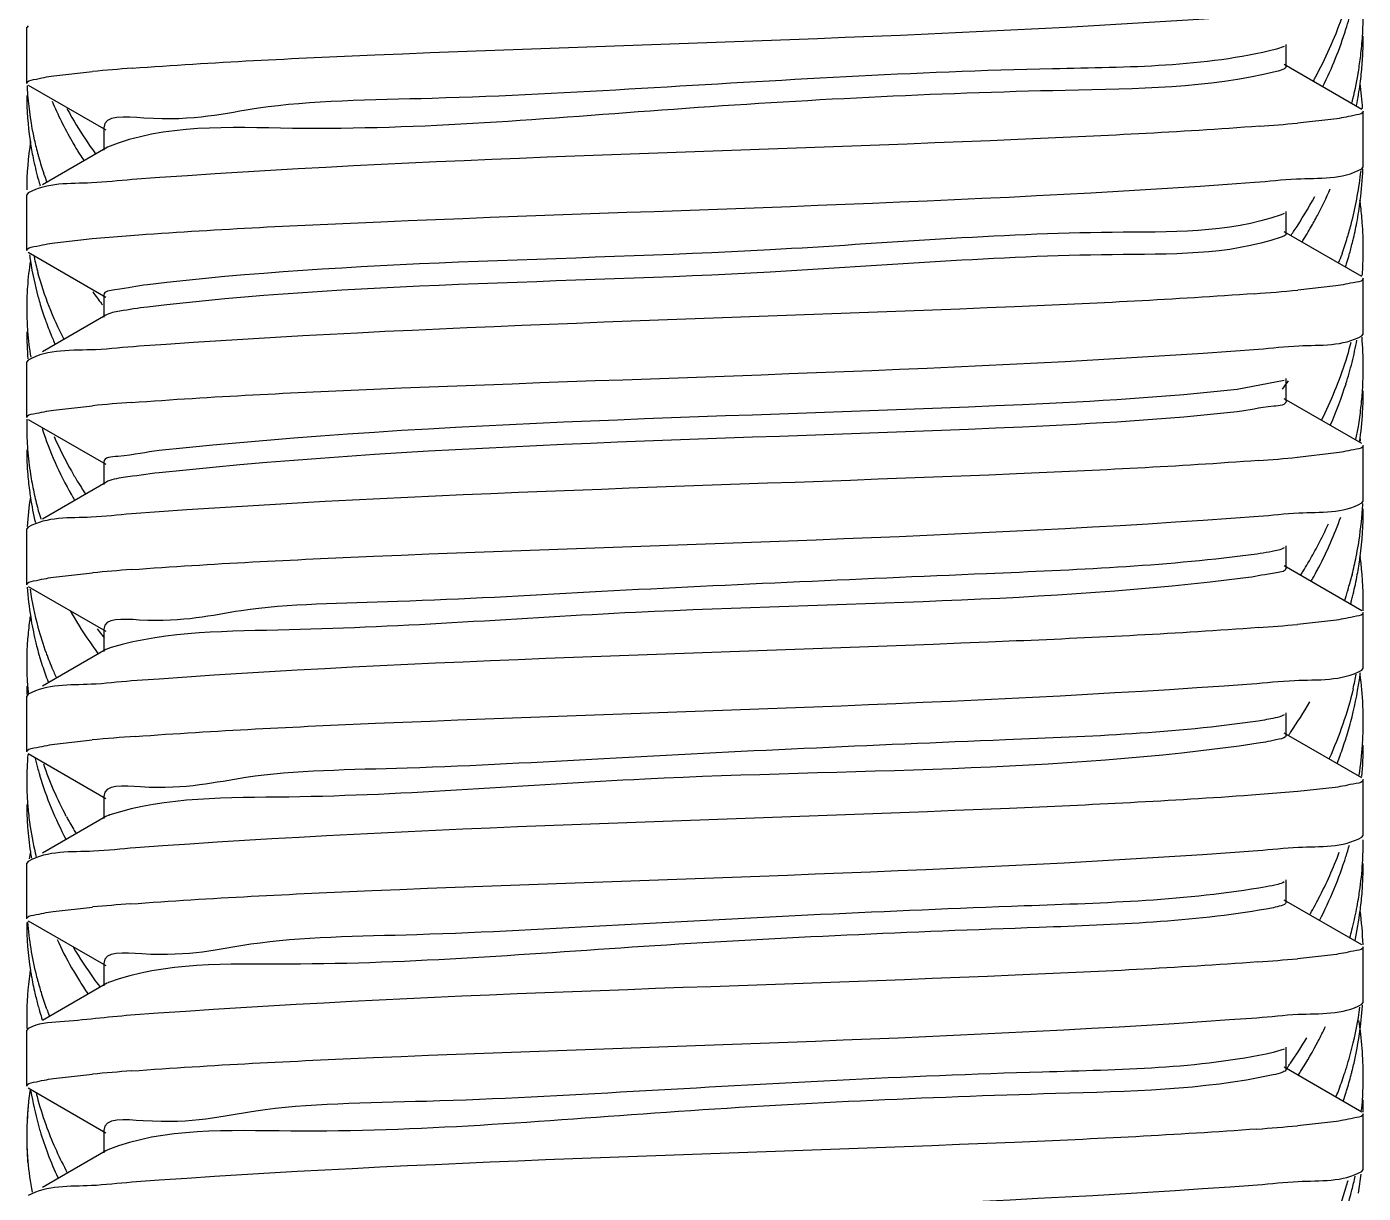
# Model space of a CAD drawing. Extents: x 69728788 to 150676229, y 20327566 to 43663798.
# Drawn here: x 75456125.7 to 75456180.3, y 20754502.1 to 20754549.8 of the extents above; entities that cross this region are included whole.
import ezdxf

# ---------------------------------------------------------------- set-up
doc = ezdxf.new("R2010")
doc.units = 0
doc.header["$LTSCALE"] = 1000
doc.header["$MEASUREMENT"] = 0
doc.layers.get('0').update_dxf_attribs({"linetype": 'CONTINUOUS'})
doc.layers.add('02___PRT_ALL_AXES', color=7, linetype='CONTINUOUS')

msp = doc.modelspace()

# ---------------------------------------------------------------- linework, layer by layer
at = {"color": 7, "linetype": 'Continuous'}
for p, q in [((75456125.734, 20754549.84), (75456125.669, 20754549.765)), ((75456125.669, 20754547.489), (75456125.669, 20754549.765)), ((75456177.081, 20754548.998), (75456176.76, 20754548.886)), ((75456177.154, 20754548.172), (75456177.154, 20754549.082)), ((75456180.244, 20754546.425), (75456177.081, 20754548.256)), ((75456126.771, 20754547.799), (75456128.358, 20754547.975)), ((75456125.734, 20754547.414), (75456128.897, 20754545.583)), ((75456179.227, 20754546.044), (75456177.616, 20754545.864)), ((75456180.309, 20754544.074), (75456180.309, 20754546.351)), ((75456128.824, 20754545.668), (75456128.824, 20754544.757)), ((75456128.897, 20754544.841), (75456126.308, 20754543.343)), ((75456128.968, 20754544.875), (75456128.897, 20754544.841)), ((75456126.382, 20754543.754), (75456126.366, 20754543.801)), ((75456180.244, 20754543.999), (75456180.309, 20754544.074)), ((75456125.734, 20754543.01), (75456125.669, 20754542.936)), ((75456125.669, 20754540.659), (75456125.669, 20754542.936)), ((75456177.081, 20754542.168), (75456176.947, 20754542.11)), ((75456177.154, 20754541.342), (75456177.154, 20754542.253)), ((75456126.821, 20754540.976), (75456128.339, 20754541.143)), ((75456128.339, 20754541.143), (75456130.248, 20754541.297)), ((75456180.244, 20754539.595), (75456177.081, 20754541.426)), ((75456125.734, 20754540.584), (75456128.897, 20754538.753)), ((75456179.444, 20754540.531), (75456179.426, 20754540.482)), ((75456179.592, 20754540.009), (75456179.603, 20754540.045)), ((75456179.702, 20754540.369), (75456179.716, 20754540.419)), ((75456180.309, 20754537.244), (75456180.309, 20754539.521)), ((75456128.824, 20754538.838), (75456128.824, 20754537.927)), ((75456179.183, 20754539.207), (75456177.63, 20754539.035)), ((75456128.897, 20754538.011), (75456126.308, 20754536.513)), ((75456180.244, 20754537.169), (75456180.309, 20754537.244)), ((75456125.734, 20754536.18), (75456125.669, 20754536.106)), ((75456125.669, 20754533.829), (75456125.669, 20754536.106)), ((75456177.081, 20754535.338), (75456175.16, 20754534.978)), ((75456177.154, 20754534.512), (75456177.154, 20754535.423)), ((75456180.244, 20754532.765), (75456177.081, 20754534.596)), ((75456126.763, 20754534.138), (75456128.359, 20754534.315)), ((75456125.734, 20754533.754), (75456128.897, 20754531.923)), ((75456179.217, 20754532.382), (75456177.619, 20754532.204)), ((75456180.309, 20754530.414), (75456180.309, 20754532.691)), ((75456128.824, 20754532.008), (75456128.824, 20754531.097)), ((75456128.897, 20754531.181), (75456126.308, 20754529.683)), ((75456127.495, 20754530.678), (75456127.508, 20754530.654)), ((75456180.244, 20754530.339), (75456180.309, 20754530.414)), ((75456126.157, 20754529.987), (75456126.144, 20754530.034)), ((75456125.734, 20754529.35), (75456125.669, 20754529.276)), ((75456125.669, 20754526.999), (75456125.669, 20754529.276)), ((75456177.154, 20754527.682), (75456177.154, 20754528.593)), ((75456180.174, 20754528.101), (75456180.18, 20754528.145)), ((75456180.184, 20754528.15), (75456180.188, 20754528.116)), ((75456126.761, 20754527.307), (75456128.359, 20754527.485)), ((75456180.244, 20754525.935), (75456177.081, 20754527.766)), ((75456179.857, 20754527.419), (75456179.849, 20754527.389)), ((75456125.734, 20754526.924), (75456128.897, 20754525.093)), ((75456179.682, 20754526.781), (75456179.668, 20754526.731)), ((75456180.309, 20754523.584), (75456180.309, 20754525.861)), ((75456128.824, 20754525.178), (75456128.824, 20754524.267)), ((75456179.215, 20754525.552), (75456177.619, 20754525.374)), ((75456128.897, 20754524.351), (75456126.308, 20754522.853)), ((75456129.124, 20754524.438), (75456128.897, 20754524.351)), ((75456180.244, 20754523.509), (75456180.309, 20754523.584)), ((75456125.734, 20754522.52), (75456125.669, 20754522.446)), ((75456125.669, 20754520.169), (75456125.669, 20754522.446)), ((75456177.154, 20754520.852), (75456177.154, 20754521.763)), ((75456180.244, 20754519.105), (75456177.081, 20754520.936)), ((75456126.798, 20754520.483), (75456128.348, 20754520.654)), ((75456125.734, 20754520.094), (75456128.897, 20754518.263)), ((75456179.16, 20754518.714), (75456177.64, 20754518.546)), ((75456180.309, 20754516.754), (75456180.309, 20754519.031)), ((75456128.824, 20754518.348), (75456128.824, 20754517.437)), ((75456177.64, 20754518.546), (75456175.736, 20754518.393)), ((75456128.897, 20754517.522), (75456126.308, 20754516.023)), ((75456129.021, 20754517.576), (75456128.898, 20754517.522)), ((75456180.244, 20754516.679), (75456180.309, 20754516.754)), ((75456125.734, 20754515.69), (75456125.669, 20754515.616)), ((75456125.669, 20754513.339), (75456125.669, 20754515.616)), ((75456177.154, 20754514.022), (75456177.154, 20754514.933)), ((75456126.751, 20754513.646), (75456128.362, 20754513.826)), ((75456180.244, 20754512.275), (75456177.081, 20754514.107)), ((75456180.182, 20754513.669), (75456180.189, 20754513.723)), ((75456125.734, 20754513.264), (75456128.897, 20754511.433)), ((75456180.309, 20754509.924), (75456180.309, 20754512.201)), ((75456128.824, 20754511.518), (75456128.824, 20754510.607)), ((75456179.208, 20754511.891), (75456177.621, 20754511.714)), ((75456128.897, 20754510.692), (75456126.308, 20754509.193)), ((75456128.977, 20754510.729), (75456128.898, 20754510.692)), ((75456180.244, 20754509.849), (75456180.309, 20754509.924)), ((75456126.194, 20754509.573), (75456126.208, 20754509.526)), ((75456126.487, 20754509.654), (75456126.47, 20754509.7)), ((75456125.734, 20754508.86), (75456125.669, 20754508.786)), ((75456125.669, 20754506.509), (75456125.669, 20754508.786)), ((75456177.081, 20754508.018), (75456176.625, 20754507.875)), ((75456177.154, 20754507.192), (75456177.154, 20754508.103)), ((75456180.244, 20754505.446), (75456177.081, 20754507.277)), ((75456126.762, 20754506.817), (75456128.358, 20754506.995)), ((75456179.84, 20754507.067), (75456179.847, 20754507.097)), ((75456125.734, 20754506.434), (75456128.897, 20754504.603)), ((75456179.611, 20754506.262), (75456179.626, 20754506.312)), ((75456179.216, 20754505.062), (75456177.627, 20754504.885)), ((75456180.309, 20754503.094), (75456180.309, 20754505.371)), ((75456125.669, 20754504.498), (75456125.669, 20754504.429)), ((75456128.824, 20754504.688), (75456128.824, 20754503.777)), ((75456128.897, 20754503.862), (75456126.308, 20754502.363)), ((75456128.98, 20754503.9), (75456128.897, 20754503.862)), ((75456180.244, 20754503.019), (75456180.309, 20754503.094))]:
    msp.add_line(p, q, dxfattribs=at)
for centre, radius, start, end in [((75456163.681, 20754555.729), 16.707, 331.918, 341.0817), ((75456164.737, 20754554.389), 15.587, 342.501, 345.8125), ((75456165.554, 20754550.379), 14.755, 356.2901, 359.9967), ((75456163.91, 20754554.668), 16.459, 333.6296, 342.4403), ((75456165.415, 20754550.388), 14.894, 353.1592, 356.2897), ((75456165.565, 20754549.413), 14.744, 356.85, 359.9977), ((75456165.279, 20754550.404), 15.031, 350.6133, 353.1593), ((75456165.448, 20754549.419), 14.862, 354.0106, 356.8495), ((75456136.597, 20754457.224), 91.124, 94.1637, 95.18759), ((75456162.834, 20754556.161), 17.658, 330.924, 331.3989), ((75456162.942, 20754556.102), 17.535, 331.3988, 331.979), ((75456165.062, 20754550.442), 15.252, 345.814, 350.3352), ((75456165.207, 20754550.416), 15.104, 350.3429, 350.615), ((75456165.35, 20754549.429), 14.959, 352.4925, 354.0117), ((75456138.298, 20754547.966), 12.629, 182.5422, 184.337), ((75456165.219, 20754549.447), 15.092, 349.0663, 352.4892), ((75456165.402, 20754545.537), 14.908, 3.5343, 7.5279), ((75456138.349, 20754547.002), 12.679, 180.0224, 188.3054), ((75456138.536, 20754547.99), 12.868, 184.3637, 192.581), ((75456140.346, 20754552.49), 14.792, 202.7821, 209.8245), ((75456140.753, 20754553.676), 15.254, 208.22, 209.8017), ((75456141.395, 20754554.054), 15.999, 209.8319, 214.8393), ((75456169.48, 20754635.459), 89.964, 274.19855, 275.18882), ((75456138.368, 20754543.128), 12.699, 170.9624, 179.9731), ((75456138.511, 20754547.023), 12.843, 188.2938, 188.5815), ((75456138.599, 20754547.037), 12.932, 188.5849, 191.5766), ((75456138.83, 20754548.053), 13.169, 192.5677, 195.3634), ((75456141, 20754552.852), 15.539, 209.7823, 211.0183), ((75456141.161, 20754552.948), 15.727, 211.0166, 211.4116), ((75456142.032, 20754554.487), 16.769, 214.811, 216.0438), ((75456138.798, 20754547.079), 13.136, 191.5799, 195.3096), ((75456138.949, 20754548.085), 13.291, 195.3605, 195.9051), ((75456139.138, 20754548.14), 13.489, 195.9111, 198.7666), ((75456141.271, 20754553.015), 15.856, 211.412, 212.1111), ((75456141.448, 20754553.126), 16.064, 212.1118, 213.1491), ((75456139.399, 20754548.228), 13.764, 198.9681, 200.172), ((75456165.14, 20754545.595), 15.171, 345.7535, 353.6263), ((75456165.431, 20754544.59), 14.878, 352.7083, 357.6965), ((75456138.974, 20754547.126), 13.317, 195.3052, 196.412), ((75456139.047, 20754547.147), 13.394, 196.4112, 196.6679), ((75456162.317, 20754551.625), 18.253, 326.2185, 331.3066), ((75456163.336, 20754550.102), 17.092, 332.0452, 336.0985), ((75456165.23, 20754544.616), 15.081, 349.2319, 352.7092), ((75456165.324, 20754540.699), 14.986, 7.0198, 7.7392), ((75456165.402, 20754540.708), 14.907, 4.1838, 7.0214), ((75456162.597, 20754550.499), 17.93, 329.8551, 330.2031), ((75456162.824, 20754550.371), 17.669, 330.1995, 332.0548), ((75456164.799, 20754545.679), 15.523, 343.552, 345.7652), ((75456165.053, 20754544.65), 15.261, 346.4505, 349.2323), ((75456165.538, 20754540.718), 14.771, 0.0042, 4.1844), ((75456161.714, 20754552.018), 18.973, 325.5569, 326.2458), ((75456162.256, 20754550.703), 18.327, 328.121, 328.7115), ((75456162.44, 20754550.591), 18.112, 328.7105, 329.8538), ((75456164.468, 20754545.778), 15.868, 340.6905, 343.1707), ((75456164.649, 20754545.722), 15.679, 343.175, 343.555), ((75456164.949, 20754544.674), 15.367, 345.8102, 346.4528), ((75456138.501, 20754542.192), 12.833, 187.6574, 188.8159), ((75456164.208, 20754545.869), 16.144, 339.3576, 340.5071), ((75456164.824, 20754544.706), 15.497, 343.9402, 345.8081), ((75456165.554, 20754540.72), 14.755, 356.2903, 359.9967), ((75456138.423, 20754538.29), 12.755, 171.1979, 176.0053), ((75456138.725, 20754542.231), 13.06, 188.8345, 195.3262), ((75456138.822, 20754543.221), 13.16, 192.3793, 195.3078), ((75456164.62, 20754544.765), 15.709, 342.5153, 343.7516), ((75456165.476, 20754540.724), 14.833, 355.7809, 356.2926), ((75456138.264, 20754538.303), 12.595, 176.0111, 179.3399), ((75456142.254, 20754548.852), 17.043, 215.4684, 217.464), ((75456169.201, 20754631.892), 93.238, 274.09964, 275.18682), ((75456138.202, 20754538.304), 12.533, 179.3425, 179.9999), ((75456138.243, 20754538.305), 12.573, 180.0025, 183.2842), ((75456138.974, 20754542.296), 13.318, 195.3132, 196.4121), ((75456139.206, 20754542.366), 13.56, 196.4183, 199.4276), ((75456142.49, 20754549.03), 17.339, 217.4589, 217.6726), ((75456139.407, 20754542.436), 13.773, 199.4213, 199.8596), ((75456139.631, 20754542.518), 14.011, 199.8673, 202.8689), ((75456138.276, 20754537.34), 12.607, 180.0068, 185.07), ((75456138.311, 20754538.308), 12.642, 183.2826, 184.337), ((75456138.439, 20754538.32), 12.77, 184.3446, 189.1368), ((75456139.896, 20754542.629), 14.299, 202.8625, 203.848), ((75456164.708, 20754540.875), 15.617, 342.5115, 345.2843), ((75456165.036, 20754539.823), 15.278, 345.8406, 349.3474), ((75456165.531, 20754535.888), 14.778, 0.006, 4.7875), ((75456163.877, 20754541.157), 16.495, 333.2245, 342.4417), ((75456164.738, 20754539.9), 15.586, 342.5045, 345.8369), ((75456165.554, 20754535.89), 14.755, 356.331, 359.9968), ((75456161.375, 20754546.458), 19.385, 323.7494, 324.9916), ((75456164.106, 20754540.107), 16.251, 336.1509, 342.4785), ((75456165.425, 20754535.899), 14.885, 353.494, 356.3311), ((75456165.573, 20754534.924), 14.736, 357.1905, 359.9982), ((75456136.564, 20754443.944), 90.743, 94.17446, 95.18832), ((75456165.287, 20754535.914), 15.023, 350.593, 353.4932), ((75456165.415, 20754534.933), 14.894, 352.4629, 357.1852), ((75456138.211, 20754533.475), 12.541, 178.7045, 179.9997), ((75456138.262, 20754533.476), 12.592, 180.0047, 184.3399), ((75456165.158, 20754535.936), 15.154, 348.5753, 350.5939), ((75456140.387, 20754538.989), 14.838, 203.5537, 209.6616), ((75456165.3, 20754534.947), 15.01, 352.0389, 352.4674), ((75456165.326, 20754531.04), 14.984, 7.0024, 7.4988), ((75456138.267, 20754532.51), 12.598, 180.0054, 184.5981), ((75456138.433, 20754533.49), 12.764, 184.3438, 188.9101), ((75456169.425, 20754622.44), 90.607, 274.17843, 275.18846), ((75456138.413, 20754532.522), 12.744, 184.598, 187.9095), ((75456138.626, 20754533.52), 12.959, 188.9091, 192.1813), ((75456141.025, 20754539.344), 15.568, 209.6317, 211.3982), ((75456141.239, 20754539.473), 15.818, 211.3946, 211.7886), ((75456138.508, 20754532.534), 12.84, 187.907, 188.8373), ((75456138.817, 20754533.561), 13.155, 192.1822, 195.3191), ((75456140.957, 20754538.338), 15.489, 209.7406, 210.6007), ((75456141.352, 20754539.543), 15.951, 211.789, 212.5171), ((75456141.534, 20754539.659), 16.166, 212.5179, 213.5635), ((75456138.411, 20754528.633), 12.742, 171.2178, 176.6726), ((75456138.663, 20754532.56), 12.997, 188.8458, 193.4377), ((75456138.929, 20754533.591), 13.271, 195.3154, 195.5453), ((75456165.347, 20754531.076), 14.962, 350.6006, 356.2819), ((75456165.46, 20754530.098), 14.849, 352.4409, 359.9831), ((75456165.504, 20754531.063), 14.805, 356.2922, 357.1268), ((75456139.039, 20754533.622), 13.385, 195.7565, 197.1709), ((75456163.652, 20754535.461), 16.74, 332.3394, 340.0998), ((75456163.309, 20754536.594), 17.122, 332.2769, 335.4682), ((75456162.807, 20754536.857), 17.689, 329.8603, 332.2788), ((75456165.161, 20754531.105), 15.151, 348.7187, 350.6064), ((75456162.523, 20754537.02), 18.016, 329.5191, 329.8665), ((75456165.021, 20754531.134), 15.294, 345.9411, 348.717), ((75456165.237, 20754530.126), 15.074, 349.6322, 352.2783), ((75456165.468, 20754526.226), 14.841, 0.0161, 7.3158), ((75456136.554, 20754437.236), 90.621, 94.17794, 95.18856), ((75456162.173, 20754537.231), 18.425, 327.7549, 328.321), ((75456162.36, 20754537.116), 18.205, 328.3197, 329.5176), ((75456162.88, 20754535.852), 17.605, 330.807, 332.0587), ((75456163.04, 20754535.766), 17.424, 332.0603, 332.3843), ((75456164.797, 20754531.19), 15.524, 343.499, 345.8264), ((75456165.078, 20754530.156), 15.235, 346.5396, 349.6307), ((75456138.422, 20754527.692), 12.753, 183.5503, 189.1317), ((75456138.712, 20754528.706), 13.047, 188.3534, 195.3183), ((75456162.707, 20754535.948), 17.803, 330.3681, 330.8085), ((75456164.508, 20754531.277), 15.826, 341.9437, 342.508), ((75456164.593, 20754531.251), 15.738, 342.5078, 343.3115), ((75456164.868, 20754530.207), 15.452, 345.0245, 345.7548), ((75456164.949, 20754530.186), 15.368, 345.7548, 346.542), ((75456140.835, 20754533.439), 15.349, 209.3413, 209.7144), ((75456141.449, 20754533.803), 16.062, 209.7563, 215.4073), ((75456165.597, 20754526.23), 14.712, 358.8364, 359.9998), ((75456138.404, 20754523.804), 12.735, 172.2965, 175.6088), ((75456138.494, 20754523.792), 12.826, 171.5193, 172.2991), ((75456138.657, 20754527.73), 12.991, 189.132, 193.361), ((75456139.179, 20754528.834), 13.531, 195.3197, 199.9656), ((75456142.362, 20754535.41), 17.178, 216.4872, 217.4412), ((75456169.415, 20754615.731), 90.729, 274.17495, 275.18825), ((75456138.263, 20754523.815), 12.593, 175.609, 184.3461), ((75456138.805, 20754527.764), 13.143, 193.3556, 194.3535), ((75456142.527, 20754535.536), 17.386, 217.4405, 218.0174), ((75456138.916, 20754527.792), 13.258, 194.3547, 195.9458), ((75456139.02, 20754527.822), 13.366, 195.9443, 196.3887), ((75456139.473, 20754528.937), 13.843, 199.9508, 200.3878), ((75456139.7, 20754529.023), 14.085, 200.3955, 203.3857), ((75456142.157, 20754534.293), 16.923, 215.3709, 216.6481), ((75456139.22, 20754527.882), 13.574, 196.3959, 199.5054), ((75456139.484, 20754527.975), 13.854, 199.5002, 200.9188), ((75456139.966, 20754529.137), 14.375, 203.3792, 204.3263), ((75456165.115, 20754525.317), 15.197, 345.8173, 352.4596), ((75456165.056, 20754526.297), 15.258, 346.5408, 348.8333), ((75456165.32, 20754525.285), 14.99, 352.4765, 352.7927), ((75456165.419, 20754521.392), 14.89, 2.6276, 7.5124), ((75456138.214, 20754522.85), 12.545, 180.0004, 181.5191), ((75456138.357, 20754523.823), 12.688, 184.3436, 185.6683), ((75456162.086, 20754531.485), 18.525, 325.3961, 329.9417), ((75456165.576, 20754521.4), 14.733, 0.0015, 2.6217), ((75456164.761, 20754525.405), 15.562, 342.8923, 345.823), ((75456165.615, 20754521.401), 14.694, 359.5119, 360), ((75456136.78, 20754427.755), 93.281, 94.09884, 95.18633), ((75456161.577, 20754531.827), 19.138, 325.0051, 325.4179), ((75456164.568, 20754525.463), 15.763, 342.5188, 342.8975), ((75456165.554, 20754521.402), 14.755, 356.6636, 359.5101), ((75456164.372, 20754525.526), 15.97, 339.8486, 342.5137), ((75456165.373, 20754521.415), 14.936, 351.5398, 356.2854), ((75456165.526, 20754520.437), 14.783, 355.0306, 359.9935), ((75456165.495, 20754521.405), 14.815, 356.2923, 356.6651), ((75456138.272, 20754518.985), 12.603, 175.1409, 179.9938), ((75456138.852, 20754522.945), 13.192, 193.3748, 195.33), ((75456164.12, 20754525.617), 16.238, 338.7138, 339.8526), ((75456138.974, 20754522.978), 13.318, 195.3291, 196.4048), ((75456138.262, 20754518.987), 12.593, 180.0047, 184.3396), ((75456138.205, 20754518.02), 12.535, 180.0001, 180.881), ((75456138.271, 20754518.022), 12.602, 180.8836, 184.2119), ((75456138.348, 20754518.993), 12.678, 184.3366, 185.2124), ((75456138.44, 20754519.002), 12.771, 185.2158, 188.5229), ((75456140.645, 20754524.641), 15.131, 208.0265, 208.741), ((75456129.522, 20754516.159), 1.503, 107.884, 109.4707), ((75456138.428, 20754518.034), 12.759, 184.217, 188.823), ((75456138.673, 20754519.039), 13.007, 188.5329, 194.0042), ((75456140.748, 20754524.698), 15.25, 208.7406, 209.1462), ((75456140.901, 20754524.783), 15.424, 209.1477, 210.3615), ((75456141.077, 20754524.886), 15.629, 210.3602, 210.9978), ((75456165.554, 20754516.572), 14.755, 356.2903, 359.9967), ((75456138.494, 20754514.133), 12.826, 171.2047, 172.584), ((75456138.56, 20754518.054), 12.893, 188.8182, 189.9914), ((75456163.61, 20754521.959), 16.787, 332.3884, 339.4399), ((75456164.651, 20754520.608), 15.677, 342.5093, 344.26), ((75456165.382, 20754516.584), 14.928, 351.846, 356.2867), ((75456165.538, 20754515.607), 14.771, 355.5353, 359.9949), ((75456165.248, 20754516.602), 15.063, 350.64, 351.8499), ((75456165.389, 20754515.618), 14.921, 352.7034, 355.5364), ((75456136.5, 20754424.213), 89.982, 94.19792, 95.1889), ((75456162.805, 20754522.371), 17.692, 330.4311, 331.7071), ((75456162.971, 20754522.281), 17.503, 331.7088, 332.062), ((75456163.043, 20754522.242), 17.421, 332.062, 332.426), ((75456165.025, 20754516.644), 15.29, 345.7759, 349.0386), ((75456165.171, 20754516.615), 15.14, 349.0418, 350.6397), ((75456138.363, 20754513.196), 12.694, 180.0264, 188.8643), ((75456138.583, 20754514.19), 12.915, 184.2851, 194.0842), ((75456162.629, 20754522.47), 17.894, 329.9936, 330.4326), ((75456165.182, 20754515.647), 15.13, 347.8405, 352.4889), ((75456165.429, 20754511.734), 14.881, 2.0893, 7.5333), ((75456164.859, 20754516.686), 15.461, 344.5636, 345.7783), ((75456140.478, 20754518.753), 14.941, 204.7267, 209.7232), ((75456141.529, 20754520.332), 16.158, 210.2478, 215.7327), ((75456169.381, 20754602.474), 91.133, 274.16321, 275.1878), ((75456138.343, 20754509.322), 12.674, 171.899, 179.9789), ((75456138.51, 20754509.301), 12.842, 171.2384, 171.91), ((75456138.556, 20754513.224), 12.889, 188.8514, 189.8154), ((75456138.676, 20754513.245), 13.011, 189.8195, 193.0811), ((75456138.876, 20754514.258), 13.216, 194.0613, 195.3449), ((75456141.092, 20754519.099), 15.645, 209.7066, 211.9946), ((75456138.995, 20754514.291), 13.339, 195.3456, 196.7779), ((75456139.097, 20754514.322), 13.446, 196.7766, 197.2207), ((75456141.358, 20754519.263), 15.958, 211.9884, 212.3803), ((75456141.47, 20754519.334), 16.091, 212.3807, 213.0893), ((75456141.656, 20754519.456), 16.313, 213.0902, 214.186), ((75456142.235, 20754520.827), 17.02, 215.6984, 217.0496), ((75456129.382, 20754509.718), 1.089, 109.9647, 111.8272), ((75456138.842, 20754513.283), 13.18, 193.0795, 195.2978), ((75456139.29, 20754514.383), 13.649, 197.2269, 200.0665), ((75456138.222, 20754509.327), 12.553, 180.0008, 182.1364), ((75456138.97, 20754513.318), 13.313, 195.2965, 196.3391), ((75456139.124, 20754513.364), 13.474, 196.5491, 197.9208), ((75456139.558, 20754514.48), 13.933, 200.2667, 201.4014), ((75456165.108, 20754511.796), 15.204, 345.7815, 352.2026), ((75456165.437, 20754510.784), 14.872, 354.072, 356.2602), ((75456163.231, 20754516.349), 17.209, 332.271, 334.4976), ((75456165.221, 20754510.81), 15.089, 347.9337, 354.0596), ((75456165.43, 20754506.907), 14.879, 0.0202, 8.8324), ((75456162.009, 20754518.013), 18.617, 325.3836, 329.2021), ((75456162.589, 20754516.693), 17.938, 327.8296, 332.2526), ((75456164.731, 20754511.891), 15.594, 342.4135, 345.7846), ((75456161.48, 20754518.373), 19.257, 324.6606, 324.9958), ((75456161.56, 20754518.317), 19.158, 324.9958, 325.3995), ((75456162.064, 20754517.015), 18.553, 327.2031, 327.8501), ((75456164.509, 20754511.959), 15.826, 342.0425, 342.4205), ((75456164.994, 20754510.856), 15.321, 345.7984, 347.9411), ((75456136.57, 20754416.56), 90.808, 94.17199, 95.18887), ((75456164.309, 20754512.025), 16.036, 339.3819, 342.0373), ((75456164.726, 20754510.926), 15.598, 342.7915, 345.2968), ((75456164.894, 20754510.881), 15.424, 345.301, 345.6836), ((75456165.554, 20754506.913), 14.755, 356.2903, 359.9967), ((75456138.385, 20754504.488), 12.716, 171.645, 177.548), ((75456138.743, 20754508.429), 13.079, 189.3664, 195.4468), ((75456138.873, 20754509.428), 13.213, 194.0321, 195.2964), ((75456164.057, 20754512.119), 16.305, 338.2927, 339.3859), ((75456164.473, 20754511.004), 15.863, 341.2963, 342.6049), ((75456139.205, 20754509.524), 13.559, 195.3162, 200.3977), ((75456165.45, 20754506.919), 14.86, 354.5363, 356.2919), ((75456165.59, 20754505.947), 14.719, 358.0449, 359.9993), ((75456138.227, 20754504.497), 12.558, 177.5582, 179.9989), ((75456138.978, 20754508.491), 13.322, 195.4349, 196.4008), ((75456138.197, 20754504.498), 12.528, 180, 180.3073), ((75456138.217, 20754504.498), 12.548, 180.3075, 181.5095), ((75456139.044, 20754508.51), 13.391, 196.4002, 196.6639), ((75456139.303, 20754508.591), 13.662, 196.6775, 200.7885), ((75456140.073, 20754509.859), 14.489, 200.4425, 208.4082), ((75456169.344, 20754596.065), 91.555, 274.14649, 275.19053), ((75456138.245, 20754504.498), 12.576, 181.5093, 182.216), ((75456138.292, 20754504.5), 12.623, 182.2169, 184.3367), ((75456138.34, 20754504.504), 12.671, 184.3357, 184.836), ((75456138.487, 20754504.519), 12.818, 184.848, 190.5683), ((75456139.844, 20754508.798), 14.241, 200.7928, 205.0496), ((75456164.993, 20754506.027), 15.323, 345.7804, 347.931), ((75456164.609, 20754507.098), 15.721, 342.5115, 343.5724)]:
    msp.add_arc(centre, radius, start, end, dxfattribs=at)
for points, knots in [([(75456129.981, 20754548.108), (75456133.284, 20754548.352), (75456148.647, 20754549.101), (75456164.033, 20754549.395), (75456176.067, 20754550.29)], [0, 0, 0, 0, 0.215362, 1, 1, 1, 1]), ([(75456176.76, 20754548.886), (75456173.79, 20754548.143), (75456165.029, 20754548.157), (75456153.474, 20754547.416), (75456142.881, 20754546.83), (75456135.551, 20754546.771), (75456132.154, 20754545.812), (75456128.823, 20754546.229), (75456128.824, 20754545.668)], [0, 0, 0, 0, 0.191074, 0.540946, 0.719128, 0.867105, 0.964953, 1, 1, 1, 1]), ([(75456177.154, 20754548.172), (75456177.154, 20754548.125), (75456176.989, 20754548.032), (75456176.861, 20754548), (75456176.76, 20754547.975)], [0, 0, 0, 0, 0.309222, 1, 1, 1, 1]), ([(75456125.669, 20754547.489), (75456125.669, 20754547.595), (75456126.209, 20754547.686), (75456126.494, 20754547.759), (75456126.771, 20754547.799)], [0, 0, 0, 0, 0.274588, 1, 1, 1, 1]), ([(75456176.76, 20754547.975), (75456173.958, 20754547.274), (75456165.635, 20754547.238), (75456152.222, 20754546.536), (75456139.351, 20754545.354), (75456131.312, 20754545.843), (75456128.968, 20754544.875)], [0, 0, 0, 0, 0.18093, 0.515468, 0.841176, 1, 1, 1, 1]), ([(75456180.309, 20754546.351), (75456180.309, 20754546.246), (75456179.78, 20754546.154), (75456179.499, 20754546.082), (75456179.227, 20754546.044)], [0, 0, 0, 0, 0.274936, 1, 1, 1, 1]), ([(75456176.067, 20754545.737), (75456172.778, 20754545.492), (75456157.415, 20754544.742), (75456142.03, 20754544.444), (75456129.981, 20754543.555)], [0, 0, 0, 0, 0.214422, 1, 1, 1, 1]), ([(75456175.867, 20754543.445), (75456176.438, 20754543.487), (75456177.874, 20754543.67), (75456179.464, 20754543.551), (75456180.244, 20754543.999)], [0, 0, 0, 0, 0.388723, 1, 1, 1, 1]), ([(75456129.981, 20754543.555), (75456129.428, 20754543.514), (75456128.034, 20754543.335), (75456126.491, 20754543.446), (75456125.734, 20754543.01)], [0, 0, 0, 0, 0.388347, 1, 1, 1, 1]), ([(75456130.248, 20754541.297), (75456133.543, 20754541.534), (75456148.75, 20754542.273), (75456163.979, 20754542.58), (75456175.867, 20754543.445)], [0, 0, 0, 0, 0.217045, 1, 1, 1, 1]), ([(75456176.947, 20754542.11), (75456174.761, 20754541.357), (75456167.604, 20754541.551), (75456152.308, 20754540.194), (75456139.043, 20754540.266), (75456130.603, 20754539.257)], [0, 0, 0, 0, 0.149369, 0.450885, 1, 1, 1, 1]), ([(75456176.947, 20754541.2), (75456174.761, 20754540.446), (75456167.604, 20754540.64), (75456152.308, 20754539.283), (75456139.043, 20754539.355), (75456130.603, 20754538.347)], [0, 0, 0, 0, 0.149369, 0.450885, 1, 1, 1, 1]), ([(75456177.154, 20754541.342), (75456177.154, 20754541.313), (75456177.078, 20754541.244), (75456177.001, 20754541.218), (75456176.947, 20754541.2)], [0, 0, 0, 0, 0.340044, 1, 1, 1, 1]), ([(75456125.669, 20754540.659), (75456125.669, 20754540.769), (75456126.236, 20754540.859), (75456126.532, 20754540.936), (75456126.821, 20754540.976)], [0, 0, 0, 0, 0.273745, 1, 1, 1, 1]), ([(75456180.309, 20754539.521), (75456180.309, 20754539.413), (75456179.756, 20754539.322), (75456179.466, 20754539.247), (75456179.183, 20754539.207)], [0, 0, 0, 0, 0.274165, 1, 1, 1, 1]), ([(75456130.603, 20754539.257), (75456130.157, 20754539.204), (75456129.722, 20754539.079), (75456128.823, 20754539.003), (75456128.824, 20754538.838)], [0, 0, 0, 0, 0.730734, 1, 1, 1, 1]), ([(75456175.867, 20754538.892), (75456172.599, 20754538.654), (75456157.392, 20754537.913), (75456142.164, 20754537.599), (75456130.248, 20754536.744)], [0, 0, 0, 0, 0.215231, 1, 1, 1, 1]), ([(75456130.603, 20754538.347), (75456130.224, 20754538.301), (75456129.658, 20754538.212), (75456129.07, 20754538.111), (75456128.897, 20754538.011)], [0, 0, 0, 0, 0.656373, 1, 1, 1, 1]), ([(75456130.248, 20754536.744), (75456129.659, 20754536.702), (75456128.178, 20754536.513), (75456126.538, 20754536.642), (75456125.734, 20754536.18)], [0, 0, 0, 0, 0.389119, 1, 1, 1, 1]), ([(75456176.027, 20754536.627), (75456176.576, 20754536.668), (75456177.961, 20754536.845), (75456179.492, 20754536.736), (75456180.244, 20754537.169)], [0, 0, 0, 0, 0.388269, 1, 1, 1, 1]), ([(75456129.959, 20754534.446), (75456133.255, 20754534.69), (75456148.612, 20754535.44), (75456163.992, 20754535.736), (75456176.027, 20754536.627)], [0, 0, 0, 0, 0.21501, 1, 1, 1, 1]), ([(75456175.16, 20754534.978), (75456172.246, 20754534.648), (75456157.543, 20754533.84), (75456142.801, 20754533.73), (75456131.084, 20754532.481)], [0, 0, 0, 0, 0.199293, 1, 1, 1, 1]), ([(75456177.154, 20754534.512), (75456177.155, 20754534.328), (75456176.14, 20754534.267), (75456175.659, 20754534.124), (75456175.16, 20754534.067)], [0, 0, 0, 0, 0.267787, 1, 1, 1, 1]), ([(75456125.669, 20754533.829), (75456125.669, 20754533.934), (75456126.205, 20754534.026), (75456126.488, 20754534.098), (75456126.763, 20754534.138)], [0, 0, 0, 0, 0.274727, 1, 1, 1, 1]), ([(75456175.16, 20754534.067), (75456172.246, 20754533.738), (75456157.543, 20754532.929), (75456142.801, 20754532.819), (75456131.084, 20754531.571)], [0, 0, 0, 0, 0.199293, 1, 1, 1, 1]), ([(75456131.084, 20754532.481), (75456130.519, 20754532.421), (75456129.981, 20754532.255), (75456128.823, 20754532.214), (75456128.825, 20754532.008)], [0, 0, 0, 0, 0.733604, 1, 1, 1, 1]), ([(75456180.309, 20754532.691), (75456180.309, 20754532.586), (75456179.774, 20754532.494), (75456179.492, 20754532.421), (75456179.217, 20754532.382)], [0, 0, 0, 0, 0.274768, 1, 1, 1, 1]), ([(75456176.027, 20754532.074), (75456172.732, 20754531.83), (75456157.375, 20754531.08), (75456141.996, 20754530.783), (75456129.959, 20754529.893)], [0, 0, 0, 0, 0.214906, 1, 1, 1, 1]), ([(75456131.084, 20754531.571), (75456130.594, 20754531.519), (75456129.872, 20754531.409), (75456129.112, 20754531.306), (75456128.897, 20754531.181)], [0, 0, 0, 0, 0.664746, 1, 1, 1, 1]), ([(75456176.02, 20754529.797), (75456176.57, 20754529.837), (75456177.957, 20754530.015), (75456179.491, 20754529.906), (75456180.244, 20754530.339)], [0, 0, 0, 0, 0.388286, 1, 1, 1, 1]), ([(75456129.959, 20754529.893), (75456129.409, 20754529.852), (75456128.022, 20754529.674), (75456126.488, 20754529.784), (75456125.734, 20754529.35)], [0, 0, 0, 0, 0.388296, 1, 1, 1, 1]), ([(75456129.952, 20754527.616), (75456133.247, 20754527.86), (75456148.604, 20754528.609), (75456163.984, 20754528.906), (75456176.02, 20754529.797)], [0, 0, 0, 0, 0.214919, 1, 1, 1, 1]), ([(75456177.081, 20754528.508), (75456176.93, 20754528.421), (75456176.424, 20754528.324), (75456175.935, 20754528.243), (75456175.611, 20754528.202)], [0, 0, 0, 0, 0.348909, 1, 1, 1, 1]), ([(75456175.611, 20754528.202), (75456172.065, 20754527.748), (75456163.083, 20754527.371), (75456151.382, 20754526.865), (75456141.446, 20754526.274), (75456134.821, 20754526.198), (75456131.772, 20754525.353), (75456128.824, 20754525.676), (75456128.825, 20754525.178)], [0, 0, 0, 0, 0.22864, 0.575147, 0.742546, 0.878947, 0.968129, 1, 1, 1, 1]), ([(75456177.154, 20754527.682), (75456177.155, 20754527.537), (75456176.384, 20754527.447), (75456175.998, 20754527.341), (75456175.611, 20754527.291)], [0, 0, 0, 0, 0.271377, 1, 1, 1, 1]), ([(75456125.669, 20754526.999), (75456125.669, 20754527.104), (75456126.204, 20754527.196), (75456126.487, 20754527.268), (75456126.761, 20754527.307)], [0, 0, 0, 0, 0.274772, 1, 1, 1, 1]), ([(75456175.611, 20754527.291), (75456167.314, 20754526.23), (75456154.139, 20754526.296), (75456138.745, 20754525.069), (75456131.465, 20754525.109), (75456129.124, 20754524.438)], [0, 0, 0, 0, 0.538715, 0.843146, 1, 1, 1, 1]), ([(75456180.309, 20754525.861), (75456180.309, 20754525.755), (75456179.773, 20754525.664), (75456179.49, 20754525.591), (75456179.215, 20754525.552)], [0, 0, 0, 0, 0.274725, 1, 1, 1, 1]), ([(75456176.02, 20754525.243), (75456172.724, 20754524.999), (75456157.367, 20754524.25), (75456141.987, 20754523.953), (75456129.952, 20754523.063)], [0, 0, 0, 0, 0.214998, 1, 1, 1, 1]), ([(75456129.952, 20754523.063), (75456129.403, 20754523.022), (75456128.018, 20754522.844), (75456126.486, 20754522.953), (75456125.734, 20754522.52)], [0, 0, 0, 0, 0.388278, 1, 1, 1, 1]), ([(75456175.736, 20754522.946), (75456176.324, 20754522.988), (75456177.803, 20754523.176), (75456179.441, 20754523.048), (75456180.244, 20754523.509)], [0, 0, 0, 0, 0.389099, 1, 1, 1, 1]), ([(75456130.113, 20754520.798), (75456133.382, 20754521.036), (75456148.59, 20754521.776), (75456163.82, 20754522.09), (75456175.736, 20754522.946)], [0, 0, 0, 0, 0.21527, 1, 1, 1, 1]), ([(75456176.007, 20754521.426), (75456172.595, 20754520.922), (75456163.667, 20754520.595), (75456151.97, 20754520.058), (75456141.843, 20754519.462), (75456135.024, 20754519.391), (75456131.873, 20754518.515), (75456128.827, 20754518.863), (75456128.825, 20754518.348)], [0, 0, 0, 0, 0.21868, 0.566159, 0.736409, 0.87585, 0.967299, 1, 1, 1, 1]), ([(75456177.081, 20754521.678), (75456176.966, 20754521.612), (75456176.6, 20754521.525), (75456176.24, 20754521.461), (75456176.007, 20754521.426)], [0, 0, 0, 0, 0.360735, 1, 1, 1, 1]), ([(75456177.154, 20754520.852), (75456177.154, 20754520.74), (75456176.596, 20754520.634), (75456176.295, 20754520.558), (75456176.007, 20754520.516)], [0, 0, 0, 0, 0.276753, 1, 1, 1, 1]), ([(75456125.669, 20754520.169), (75456125.669, 20754520.277), (75456126.224, 20754520.368), (75456126.515, 20754520.443), (75456126.798, 20754520.483)], [0, 0, 0, 0, 0.274126, 1, 1, 1, 1]), ([(75456176.007, 20754520.516), (75456167.728, 20754519.293), (75456154.375, 20754519.554), (75456138.87, 20754518.173), (75456131.393, 20754518.343), (75456129.06, 20754517.589)], [0, 0, 0, 0, 0.533676, 0.843647, 1, 1, 1, 1]), ([(75456180.309, 20754519.031), (75456180.309, 20754518.921), (75456179.744, 20754518.831), (75456179.449, 20754518.754), (75456179.16, 20754518.714)], [0, 0, 0, 0, 0.273798, 1, 1, 1, 1]), ([(75456175.736, 20754518.393), (75456172.441, 20754518.156), (75456157.233, 20754517.417), (75456142.003, 20754517.11), (75456130.113, 20754516.244)], [0, 0, 0, 0, 0.216987, 1, 1, 1, 1]), ([(75456175.997, 20754516.135), (75456176.55, 20754516.176), (75456177.944, 20754516.355), (75456179.487, 20754516.244), (75456180.244, 20754516.679)], [0, 0, 0, 0, 0.388343, 1, 1, 1, 1]), ([(75456130.113, 20754516.244), (75456129.542, 20754516.203), (75456128.105, 20754516.019), (75456126.514, 20754516.139), (75456125.734, 20754515.69)], [0, 0, 0, 0, 0.388734, 1, 1, 1, 1]), ([(75456129.913, 20754513.953), (75456133.201, 20754514.197), (75456148.564, 20754514.948), (75456163.948, 20754515.246), (75456175.997, 20754516.135)], [0, 0, 0, 0, 0.214431, 1, 1, 1, 1]), ([(75456177.081, 20754514.848), (75456176.998, 20754514.8), (75456176.749, 20754514.729), (75456176.501, 20754514.678), (75456176.345, 20754514.651)], [0, 0, 0, 0, 0.376053, 1, 1, 1, 1]), ([(75456176.345, 20754514.651), (75456173.085, 20754514.079), (75456164.223, 20754513.834), (75456152.556, 20754513.247), (75456142.243, 20754512.65), (75456135.228, 20754512.584), (75456131.978, 20754511.676), (75456128.828, 20754512.051), (75456128.824, 20754511.518)], [0, 0, 0, 0, 0.208314, 0.556741, 0.729964, 0.872592, 0.966425, 1, 1, 1, 1]), ([(75456176.345, 20754513.74), (75456173.288, 20754513.204), (75456164.915, 20754512.932), (75456151.565, 20754512.365), (75456139.02, 20754511.288), (75456131.333, 20754511.588), (75456129.01, 20754510.742)], [0, 0, 0, 0, 0.196272, 0.527834, 0.84365, 1, 1, 1, 1]), ([(75456177.154, 20754514.022), (75456177.154, 20754513.939), (75456176.776, 20754513.828), (75456176.549, 20754513.776), (75456176.345, 20754513.74)], [0, 0, 0, 0, 0.284875, 1, 1, 1, 1]), ([(75456125.669, 20754513.339), (75456125.669, 20754513.443), (75456126.199, 20754513.535), (75456126.479, 20754513.607), (75456126.751, 20754513.646)], [0, 0, 0, 0, 0.274937, 1, 1, 1, 1]), ([(75456180.309, 20754512.201), (75456180.309, 20754512.095), (75456179.769, 20754512.003), (75456179.485, 20754511.93), (75456179.208, 20754511.891)], [0, 0, 0, 0, 0.274601, 1, 1, 1, 1]), ([(75456175.997, 20754511.582), (75456172.694, 20754511.338), (75456157.331, 20754510.588), (75456141.946, 20754510.294), (75456129.913, 20754509.4)], [0, 0, 0, 0, 0.215366, 1, 1, 1, 1]), ([(75456129.913, 20754509.4), (75456128.95, 20754509.328), (75456127.59, 20754509.139), (75456126.117, 20754509.08), (75456125.734, 20754508.86)], [0, 0, 0, 0, 0.686393, 1, 1, 1, 1]), ([(75456175.964, 20754509.303), (75456176.522, 20754509.344), (75456177.926, 20754509.524), (75456179.481, 20754509.41), (75456180.244, 20754509.849)], [0, 0, 0, 0, 0.38848, 1, 1, 1, 1]), ([(75456129.964, 20754507.127), (75456133.252, 20754507.37), (75456148.587, 20754508.118), (75456163.943, 20754508.419), (75456175.964, 20754509.303)], [0, 0, 0, 0, 0.214799, 1, 1, 1, 1]), ([(75456176.625, 20754507.875), (75456173.54, 20754507.208), (75456164.746, 20754507.1), (75456153.138, 20754506.432), (75456142.646, 20754505.839), (75456135.433, 20754505.777), (75456132.087, 20754504.838), (75456128.826, 20754505.239), (75456128.824, 20754504.688)], [0, 0, 0, 0, 0.197523, 0.546874, 0.723198, 0.869167, 0.965506, 1, 1, 1, 1]), ([(75456177.154, 20754507.192), (75456177.153, 20754507.134), (75456176.921, 20754507.03), (75456176.759, 20754506.993), (75456176.625, 20754506.964)], [0, 0, 0, 0, 0.297907, 1, 1, 1, 1]), ([(75456125.669, 20754506.509), (75456125.669, 20754506.614), (75456126.204, 20754506.706), (75456126.487, 20754506.778), (75456126.762, 20754506.817)], [0, 0, 0, 0, 0.274752, 1, 1, 1, 1]), ([(75456176.625, 20754506.964), (75456173.719, 20754506.336), (75456165.377, 20754506.188), (75456151.971, 20754505.554), (75456139.221, 20754504.402), (75456131.312, 20754504.826), (75456128.98, 20754503.9)], [0, 0, 0, 0, 0.186784, 0.520359, 0.84235, 1, 1, 1, 1]), ([(75456180.309, 20754505.371), (75456180.309, 20754505.266), (75456179.774, 20754505.174), (75456179.491, 20754505.101), (75456179.216, 20754505.062)], [0, 0, 0, 0, 0.274732, 1, 1, 1, 1]), ([(75456175.964, 20754504.749), (75456172.665, 20754504.507), (75456157.33, 20754503.759), (75456141.974, 20754503.461), (75456129.964, 20754502.574)], [0, 0, 0, 0, 0.215509, 1, 1, 1, 1]), ([(75456175.986, 20754502.474), (75456176.54, 20754502.515), (75456177.938, 20754502.694), (75456179.485, 20754502.583), (75456180.244, 20754503.019)], [0, 0, 0, 0, 0.388393, 1, 1, 1, 1]), ([(75456129.964, 20754502.574), (75456129.413, 20754502.533), (75456128.025, 20754502.355), (75456126.489, 20754502.464), (75456125.734, 20754502.031)], [0, 0, 0, 0, 0.38831, 1, 1, 1, 1]), ([(75456130.105, 20754500.307), (75456133.406, 20754500.548), (75456148.701, 20754501.292), (75456164.018, 20754501.592), (75456175.986, 20754502.474)], [0, 0, 0, 0, 0.216208, 1, 1, 1, 1])]:
    msp.add_open_spline(points, degree=3, knots=knots, dxfattribs=at)
for points in [[(75456127.187, 20754537.043), (75456126.744, 20754537.904), (75456126.384, 20754538.813), (75456126.129, 20754539.747)], [(75456126.299, 20754533.38), (75456126.601, 20754532.443), (75456127.008, 20754531.534), (75456127.495, 20754530.678)], [(75456179.895, 20754522.746), (75456179.661, 20754521.768), (75456179.329, 20754520.809), (75456178.915, 20754519.893)], [(75456126.198, 20754519.217), (75456126.465, 20754518.312), (75456126.829, 20754517.432), (75456127.27, 20754516.598)], [(75456127.288, 20754517.531), (75456126.923, 20754518.216), (75456126.611, 20754518.932), (75456126.362, 20754519.667)], [(75456178.519, 20754513.278), (75456178.953, 20754514.117), (75456179.319, 20754514.995), (75456179.603, 20754515.896)], [(75456179.603, 20754502.374), (75456179.307, 20754501.434), (75456178.921, 20754500.519), (75456178.462, 20754499.646)], [(75456178.844, 20754499.453), (75456179.262, 20754500.355), (75456179.602, 20754501.299), (75456179.846, 20754502.263)]]:
    msp.add_open_spline(points, degree=3, dxfattribs=at)
at = {"layer": '02___PRT_ALL_AXES', "color": 7, "linetype": 'Continuous'}
for p, q in [((75456125.669, 20754547.489), (75456125.669, 20754549.765)), ((75456180.309, 20754544.074), (75456180.309, 20754546.351)), ((75456125.669, 20754540.659), (75456125.669, 20754542.936)), ((75456180.309, 20754537.244), (75456180.309, 20754539.521)), ((75456125.669, 20754533.829), (75456125.669, 20754536.106)), ((75456180.309, 20754530.414), (75456180.309, 20754532.691)), ((75456125.669, 20754526.999), (75456125.669, 20754529.276)), ((75456180.309, 20754523.584), (75456180.309, 20754525.861)), ((75456125.669, 20754520.169), (75456125.669, 20754522.446)), ((75456180.309, 20754516.754), (75456180.309, 20754519.031)), ((75456125.669, 20754513.339), (75456125.669, 20754515.616)), ((75456180.309, 20754509.924), (75456180.309, 20754512.201)), ((75456125.669, 20754506.509), (75456125.669, 20754508.786)), ((75456180.309, 20754503.094), (75456180.309, 20754505.371)), ((75456125.669, 20754504.498), (75456125.669, 20754504.429))]:
    msp.add_line(p, q, dxfattribs=at)
for centre, radius, start, end in [((75456139.436, 20754504.421), 13.767, 172.1103, 177.1623), ((75456139.303, 20754504.429), 13.634, 177.167, 179.9989), ((75456139.286, 20754504.429), 13.617, 180.0003, 181.399), ((75456139.334, 20754504.43), 13.664, 181.3997, 183.6935), ((75456139.383, 20754504.433), 13.714, 183.6926, 184.4513), ((75456166.42, 20754504.452), 13.89, 350.3619, 353.62)]:
    msp.add_arc(centre, radius, start, end, dxfattribs=at)

doc.saveas('drawing.dxf')
